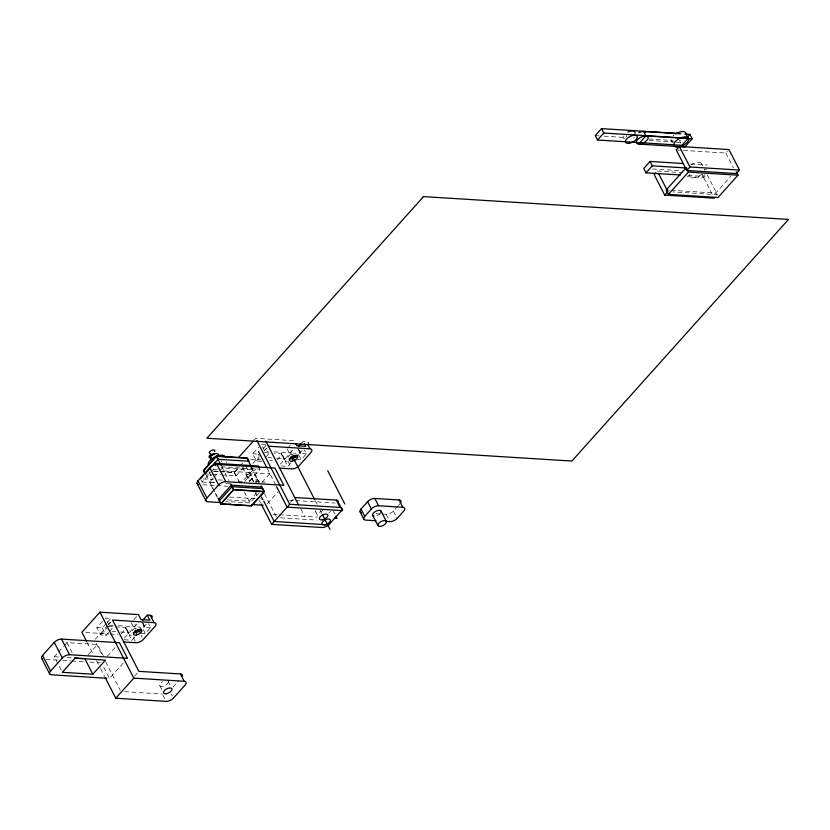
<?xml version="1.0" encoding="UTF-8"?>
<svg xmlns="http://www.w3.org/2000/svg" width="830" height="830" viewBox="0 0 830 830"><rect width="100%" height="100%" fill="white"/><g stroke="black" fill="none" stroke-linecap="round" stroke-linejoin="round"><path stroke-width="0.62" stroke-dasharray="4.15 3.11" d="M201.047 479.844L202.157 481.991L210.332 472.872M211.152 471.959L216.059 466.481M213.134 478.256L209.751 482.023L214.835 482.344M213.974 477.323L219.037 471.679M219.877 470.735L222.409 467.913L252.911 469.822L241.105 482.987M61.181 670.09L54.303 656.706L57.675 652.94M58.525 651.996L63.588 646.352M64.429 645.418L66.96 642.596L97.463 644.495L103.2 655.659M254.063 440.232L255.775 438.323L294.276 440.73M220.313 471.471L234.299 472.343L239.362 466.699M240.202 465.755L242.734 462.933M220.126 471.699L234.361 472.592L239.258 467.124M108.637 632.429L106.074 635.282L100.617 634.94L96.851 627.615L103.667 620M261.948 461.428L256.491 461.086L252.725 453.761L258.69 447.1M221.786 474.926L236.021 475.818L243.366 467.612M96.851 627.615L102.308 627.957L106.572 623.195M107.423 622.251L110.836 618.443L105.379 618.101L108.606 624.388M263.307 448.397L266.71 444.59M95.367 639.183L107.371 625.799M108.232 624.845L110.805 621.971M252.953 463.42L258.96 456.728M264.957 450.026L266.679 448.117M108.471 624.637L110.712 622.137M264.345 450.783L266.586 448.283M100.617 634.94L108.284 626.38M256.491 461.086L259.053 458.233M88.188 654.849L97.463 644.495M109.487 631.474L114.021 626.308M266.212 456.676L269.906 452.454M244.622 481.525L256.076 468.753M249.55 481.099L260.184 469.24L222.367 466.875M249.591 481.327L251.832 478.827L257.549 479.19L259.053 482.116M255.308 481.69L257.549 479.19M255.516 482.448L256.252 481.628L265.102 482.189M121.149 633.819L125.735 628.704A1.878 0.892 -27.2 0 0 125.413 627.459L115.712 626.847M133.817 619.688L136.867 616.285M277.033 459.965L281.609 454.85A1.878 0.892 -27.2 0 0 281.297 453.605L274.014 453.149M288.933 446.696L290.459 444.984M262.041 482.386L271.472 471.865M107.444 656.115L115.163 647.504M124.49 637.969L137.147 623.838M280.364 464.115L293.789 449.134M256.729 492.74L249.135 501.206L227.534 499.857M134.948 636.817L131.887 640.221L129.324 635.23L131.607 632.678M290.822 462.964L287.761 466.377L285.198 461.376L287.491 458.824M301.684 442.992L303.209 441.29L306.166 441.477A5.623 2.687 -27.2 0 1 308.179 442.961M259.427 492.429L249.996 502.949L225.625 501.424M143.507 627.262L146.848 623.548M299.381 453.408L301.954 450.545M140.778 633.259L145.323 633.539L150.552 627.708L148.508 623.735M296.652 459.405L301.197 459.685L306.426 453.854L304.382 449.881M123.193 663.118L109.477 678.421L103.169 666.158M267.488 503.488L277.78 492.014M134.585 676.139L138.88 671.356M290.469 502.285L294.754 497.502M172.982 687.053L178.844 680.507M328.856 513.199L330.537 511.332M382.36 514.061L386.189 514.31A5.623 2.687 -27.2 0 0 393.41 511.062L397.529 506.466M398.348 505.553L399.998 503.717M687.966 175.462L703.217 176.417L704.784 174.674M687.209 176.634L703.736 177.672L706.87 174.175L717.421 194.687L672.933 191.906M676.232 149.96L725.804 153.062L727.371 151.309M671.273 190.288L715.761 193.079L730.742 176.365M595.255 135.622L599.094 135.871M604.219 136.182L625.965 137.552M648.987 138.984L673.296 140.509M649.174 140.467L674.904 142.075M676.191 142.158L681.337 142.48M690.705 163.987L707.233 165.025M706.952 169.258L704.411 169.102A8.248 3.932 -27.2 0 1 704.577 170.306M652.66 169.009L680.621 170.752M657.298 171.073L682.716 172.661M666.189 189.977L670.007 190.215M265.621 444.517L261.253 444.247L265.019 451.572L268.298 451.779M274.336 451.852L289.089 452.765A1.878 0.892 -27.2 0 0 291.496 451.686L290.469 449.694M298.178 448.501L300.751 453.502L306.426 453.854M264.303 452.537L269.159 452.848M252.725 453.761L257.093 454.031M267.882 457.6L271.566 457.828M276.483 458.139L283.86 458.606A1.878 0.892 -27.2 0 1 284.182 459.851L281.609 454.85M250.484 459.208L260.796 459.851M269.823 460.411L272.396 460.577M285.198 461.376L287.17 461.501M281.391 465.972L287.761 466.377M223.955 470.921L269.958 473.806M213.964 471.077L219.047 471.388M213.663 471.295L218.84 471.627M204.969 473.878L211.432 474.283M212.729 474.366L220.49 474.843M203.018 478.931L213.103 479.564M218.145 479.875L223.187 480.186M238.314 481.141L242.101 481.369M202.157 481.991L216.018 482.863M226.113 483.496L229.889 483.724M202.821 484.741L215.696 485.55M216.983 485.633L227.7 486.307M289.421 500.2L294.484 500.511M295.75 500.594L335.113 503.053M229.516 497.066L255.08 498.664M260.195 498.975L262.747 499.141M228.437 503.063L231.01 503.229M375.99 513.666L381.095 513.988M272.997 514.32L278.071 514.642M279.337 514.714L317.34 517.09M280.519 517.816L317.019 520.099M118.462 625.696L133.215 626.619A1.878 0.892 -27.2 0 0 135.622 625.54L134.595 623.538M142.304 622.355L144.866 627.356L150.552 627.708M109.145 625.426L113.513 625.706M108.429 626.391L114.499 626.775M111.998 631.454L115.692 631.682M120.609 631.993L127.986 632.46A1.878 0.892 -27.2 0 1 128.297 633.705L125.735 628.704M85.687 632.502L108.792 633.944M110.079 634.027L117.808 634.504M129.324 635.23L131.296 635.355M124.23 639.743L131.887 640.221M54.303 656.706L60.663 657.101M67.012 657.495L72.096 657.817M46.086 659.342L57.675 660.068M62.821 660.389L70.55 660.877M71.837 660.95L83.425 661.676M89.858 662.081L100.16 662.724M124.645 691.67L162.4 694.036M298.001 449.04L300.118 453.18M284.483 458.917L281.92 453.917M128.608 632.771L126.046 627.771M725.804 153.062L733.419 167.878M701.692 163.759L702.782 165.865M715.761 193.079L716.892 195.268M702.087 174.217L703.217 176.417M703.736 177.672L712.524 194.77M679.697 140.903L680.828 143.102M671.159 140.446L672.248 142.553M393.41 511.062L397.176 518.387M386.189 514.31L389.955 521.634M308.034 442.421L309.217 444.704M333.235 510.99L334.853 514.133M299.402 450.244L300.429 452.246A1.878 0.892 -27.2 0 0 300.751 453.502M298.634 454.684L301.197 459.685M290.583 452.703L291.766 454.996M315.296 500.791L317.07 504.235M320.007 509.952L321.77 513.386M287.035 448.771L289.089 452.765M315.69 511.809L318.378 517.038M288.155 461.563L291.921 468.888M281.297 453.605L283.86 458.606M300.844 508.966L304.61 516.302M267.239 468.504L275.612 484.793M258.182 454.103L259.261 456.199M251.687 467.446L259.427 482.489M250.971 467.425L258.887 482.842M264.438 493.643L276.421 516.955M256.252 481.628L256.781 482.655M249.768 472.374L251.615 475.964A1.971 0.944 -27.2 0 1 249.291 478.039A1.971 0.944 -27.2 0 1 248.668 476.534A1.971 0.944 -27.2 0 1 251.625 475.984M245.607 465.796L253.793 481.711M261.377 496.485L263.131 499.899M261.626 497.336L262.82 499.639M251.832 478.827L253.337 481.763M246.261 474.148L248.108 477.738M242.443 467.508L249.457 481.151M255.298 492.522L257.051 495.935M259.385 500.48L260.558 502.752M234.299 472.343L239.03 481.566M244.362 491.931L250.878 504.609M234.361 472.592L236.021 475.818M221.776 466.688L229.038 480.819M208.942 471.814L210.789 475.403M206.162 475.04L217.45 496.994M211.09 485.27L212.781 488.569M215.043 492.968L216.734 496.267M143.009 623.102L144.555 626.1A1.878 0.892 -27.2 0 0 144.866 627.356M143.279 629.565L145.323 633.539M168.158 681.399L170.856 686.628M141.11 635.313L142.189 637.399M171.239 693.932L172.318 696.028M131.161 622.625L133.215 626.619M159.817 685.653L163.043 691.94M133.35 637.502L136.047 642.742M162.939 695.084L165.097 699.265M125.413 627.459L127.986 632.46M102.308 627.957L106.074 635.282M96.259 643.561L102.121 654.963M105.638 661.801L120.288 690.301M87.15 642.493L93.572 655.005M96.498 660.69L100.005 667.507M100.586 668.648L104.684 676.606M66.96 642.596L72.687 653.75M143.009 624.616L144.244 627.034M221.537 460.629A4.409 2.106 -27.2 0 1 221.392 461.656M226.652 461.854A9.379 4.472 -27.2 0 1 226.3 462.652M222.316 466.699A9.379 4.472 -27.2 0 1 221.195 467.404M217.574 469.023A9.379 4.472 -27.2 0 1 212.584 469.676M211.66 475.746A1.971 0.944 -27.2 0 1 211.38 474.169M210.301 472.073A1.971 0.944 -27.2 0 1 209.243 472.073M168.241 681.617A4.689 2.241 -27.2 0 1 164.838 685.601A4.689 2.241 -27.2 0 1 159.848 685.725A4.689 2.241 -27.2 0 1 162.566 681.752M132.281 630.821A4.689 2.241 -27.2 0 1 136.494 627.439A4.689 2.241 -27.2 0 1 140.602 627.771M135.3 628.746A1.878 0.892 -27.2 0 1 135.985 628.393M380.306 513.448A4.689 2.241 -27.2 0 1 375.72 516.032M292.212 454.425A1.878 0.892 -27.2 0 1 292.949 454.332M322.735 510.419A4.689 2.241 -27.2 0 1 317.589 512.598A4.689 2.241 -27.2 0 1 315.732 510.554M288.02 457.496A4.689 2.241 -27.2 0 1 291.299 454.052A4.689 2.241 -27.2 0 1 295.988 453.419M701.921 174.217A8.248 3.932 -27.2 0 1 692.884 177.911A8.248 3.932 -27.2 0 1 689.823 174.207M690.799 165.014A8.248 3.932 -27.2 0 1 699.151 162.369A8.248 3.932 -27.2 0 1 701.558 166.042M680.559 140.083A8.248 3.932 -27.2 0 1 679.5 140.602M672.414 141.536A8.248 3.932 -27.2 0 1 670.993 139.17M672.871 135.975A8.248 3.932 -27.2 0 1 674.064 134.906M633.975 138.029A6.567 3.133 -27.2 0 1 634.12 137.002M626.588 135.881A2.812 1.338 -27.2 0 0 626.629 136.286L626.422 135.871A2.812 1.338 -27.2 0 0 626.66 136.141M624.492 138.828A6.567 3.133 -27.2 0 1 623.34 136.047M247.444 474.449A1.971 0.944 -27.2 0 0 249.778 472.395A1.971 0.944 -27.2 0 0 246.821 472.944A1.971 0.944 -27.2 0 0 247.444 474.449"/><path stroke-width="1.25" d="M216.381 456.075L203.309 470.651L204.969 473.878L218.041 459.301L249.093 461.241L247.433 458.015L216.381 456.075L218.041 459.301M251.687 467.446L246.956 458.233L216.443 456.324L203.796 470.434L205.57 473.889M198.277 484.398A5.623 2.687 -27.2 0 1 198.017 480.746L209.751 467.664A5.623 2.687 -27.2 0 1 216.972 464.416L274.906 468.037L283.787 485.311L225.853 481.69A5.623 2.687 -27.2 0 0 218.622 484.938L206.888 498.021A5.623 2.687 -27.2 0 0 207.842 501.777L220.718 502.586M200.497 478.775L203.775 475.123M42.818 659.082A5.623 2.687 -27.2 0 1 42.569 655.43L54.292 642.337A5.623 2.687 -27.2 0 1 61.524 639.1L119.458 642.721L127.478 658.335L69.544 654.714A5.623 2.687 -27.2 0 0 62.323 657.962L50.589 671.045A5.623 2.687 -27.2 0 0 51.543 674.8L106.894 678.266M142.75 620.249L147.325 615.144L149.898 620.145L140.965 619.585L138.403 614.584L99.901 612.177L81.89 632.263L86.569 641.362M238.625 457.455L253.202 441.197M218.632 499.297L231.29 485.187L261.792 487.096M232.078 486.681L219.213 501.03L220.728 503.955L251.5 505.885L264.365 491.536L262.861 488.611L232.078 486.681L233.583 489.617L264.365 491.536M220.728 503.955L233.583 489.617M218 498.093L220.967 503.852L233.614 489.742L264.127 491.64L261.16 485.882M92.836 674.23L105.493 660.12L74.991 658.211L62.333 672.321L92.836 674.23L84.805 658.615M298.624 446.395L300.917 443.843M264.127 491.64L251.469 505.761L220.967 503.852M139.772 631.433L141.266 629.763M295.646 457.579L297.887 455.079M679.573 133.506L601.532 128.629L595.255 135.622L597.517 140.021L681.949 145.302L688.226 138.309L685.964 133.91M597.517 140.021L603.794 133.028L688.226 138.309M115.785 698.217L133.796 678.131L184.177 681.274A5.623 2.687 -27.2 0 1 185.132 685.03L173.397 698.123A5.623 2.687 -27.2 0 1 166.166 701.36L115.785 698.217L105.265 677.747M271.659 524.363L289.67 504.277L340.061 507.421A5.623 2.687 -27.2 0 1 341.006 511.176L329.271 524.269A5.623 2.687 -27.2 0 1 322.05 527.507L271.659 524.363L261.139 503.893M692.199 138.786L645.896 135.892L638.571 144.057L684.875 146.952L692.199 138.786L689.938 134.387L684.792 134.066M683.08 163.52L650.035 161.445L643.758 168.449L646.02 172.847L680.341 174.985M646.02 172.847L652.297 165.844L686.618 167.992M687.499 137.116L689.938 134.387M655.731 172.827L654.165 174.57L664.706 195.091L714.277 198.194M679.365 146.464L676.232 149.96L686.773 170.482L736.345 173.574L739.478 170.077L728.937 149.556L679.365 146.464L689.906 166.975L739.478 170.077M361.61 512.753A5.623 2.687 -27.2 0 1 361.019 509.039L367.607 501.683A5.623 2.687 -27.2 0 1 374.828 498.446L399.054 499.961A5.623 2.687 -27.2 0 1 400.869 502.409M375.928 520.752L365.729 520.12A5.623 2.687 -27.2 0 1 364.785 516.364L371.373 509.018A5.623 2.687 -27.2 0 1 378.594 505.771L402.82 507.286A5.623 2.687 -27.2 0 1 403.764 511.041L397.176 518.387A5.623 2.687 -27.2 0 1 389.955 521.634L386.126 521.396M664.706 195.091L667.849 191.595L658.47 173.356M686.773 170.482L689.906 166.975M688.423 172.09L686.171 167.702L666.189 189.977L668.451 194.376L688.423 172.09L737.995 175.192L736.303 171.893M737.995 175.192L718.023 197.467L668.451 194.376M680.932 133.827L643.634 131.493L645.896 135.892M268.391 446.208L309.932 448.802A5.623 2.687 -27.2 0 1 310.877 452.558L299.142 465.64A5.623 2.687 -27.2 0 1 291.921 468.888L279.337 468.099M294.754 497.502L336.295 500.096A5.623 2.687 -27.2 0 1 338.225 502.212M251.615 504.516L263.203 505.242M288.114 507.203L342.593 510.616L338.827 503.281M334.511 518.169L337.001 518.325L335.932 516.229M328.701 524.892L274.232 521.489L263.722 501.03M147.325 615.144L150.282 615.331A5.623 2.687 -27.2 0 1 152.284 617.126M123.452 641.953L136.047 642.742A5.623 2.687 -27.2 0 0 143.268 639.494L155.003 626.411A5.623 2.687 -27.2 0 0 154.048 622.656L112.517 620.062L138.88 671.356L180.411 673.95A5.623 2.687 -27.2 0 1 182.226 676.398M74.638 657.972L82.263 658.449M650.035 161.445L652.297 165.844M601.532 128.629L603.794 133.028M399.054 499.961L402.82 507.286M374.828 498.446L378.594 505.771M381.074 511.114L386.334 521.354A4.689 2.241 -27.2 0 1 380.939 526.282A4.689 2.241 -27.2 0 1 379.217 522.807A4.689 2.241 -27.2 0 1 386.334 521.354M367.607 501.683L371.373 509.018M372.722 515.368L377.982 525.608M361.019 509.039L364.785 516.364M360.096 511.851L363.862 519.175M327.715 470.714L344.803 503.955M307.774 444.61L309.932 448.802M336.295 500.096L340.061 507.421M304.237 443.293L305.772 446.291L296.839 445.731L295.812 443.728M293.467 455.328L294.494 457.33M292.347 456.137L314.715 499.65M322.362 514.538L330.008 529.426M291.06 456.417L292.596 459.415M265.797 441.155L298.52 504.827M256.947 440.595L289.67 504.277M258.472 451.447L266.648 467.363M276.577 486.681L287.097 507.14M259.634 468.162L258.535 466.014L214.41 463.254L215.51 465.412M216.443 456.324L221.185 465.537M230.657 483.973L233.614 489.742M216.972 464.416L225.853 481.69M209.751 467.664L218.622 484.938M198.017 480.746L206.888 498.021M197.094 483.558L205.965 500.832M150.282 615.331L154.048 622.656M180.411 673.95L184.177 681.274M137.583 629.182L139.129 632.18M135.176 630.271L136.722 633.269M99.901 612.177L133.796 678.131M61.524 639.1L69.544 654.714M54.292 642.337L62.323 657.962M42.569 655.43L50.589 671.045M41.635 658.242L49.665 673.856M210.405 453.668A2.998 1.432 -27.2 0 1 209.782 451.8A2.998 1.432 -27.2 0 1 213.424 449.933A2.998 1.432 -27.2 0 1 214.565 451.541M211.194 457.849A2.812 1.338 -27.2 0 1 210.021 455.909A2.812 1.338 -27.2 0 1 214.296 454.684M211.318 457.32A2.812 1.338 -27.2 0 1 209.139 456.666A2.812 1.338 -27.2 0 1 211.38 454.394A2.812 1.338 -27.2 0 1 214.202 454.394M211.287 458.907A4.409 2.106 -27.2 0 1 211.36 455.877A4.409 2.106 -27.2 0 1 216.599 453.522A4.409 2.106 -27.2 0 1 218.02 455.877M208.704 465.64A9.379 4.472 -27.2 0 1 214.462 457.123A9.379 4.472 -27.2 0 1 225.189 456.832M140.654 628.756A4.689 2.241 -27.2 0 1 137.583 631.827A4.689 2.241 -27.2 0 1 133.205 632.719M373.988 516.125A4.689 2.241 -27.2 0 1 373.407 513.127A4.689 2.241 -27.2 0 1 378.957 510.326A4.689 2.241 -27.2 0 1 380.887 512.639M296.435 455.172A4.689 2.241 -27.2 0 1 289.224 458.907M675.464 133.921A8.248 3.932 -27.2 0 1 683.121 131.576A8.248 3.932 -27.2 0 1 685.985 134.585M638.768 132.675A6.567 3.133 -27.2 0 1 645.761 132.489M627.874 132.001A6.567 3.133 -27.2 0 1 635.023 133.205M423.518 196.606L206.867 438.23L571.86 461.055L788.5 219.421L423.518 196.606M136.4 635.033A4.689 2.241 -27.2 0 0 141.806 630.105A4.689 2.241 -27.2 0 0 134.678 631.568A4.689 2.241 -27.2 0 0 136.4 635.033M166.529 693.652A4.689 2.241 -27.2 0 0 171.924 688.724A4.689 2.241 -27.2 0 0 164.807 690.187A4.689 2.241 -27.2 0 0 166.529 693.652M292.274 461.179A4.689 2.241 -27.2 0 0 297.68 456.251A4.689 2.241 -27.2 0 0 290.552 457.714A4.689 2.241 -27.2 0 0 292.274 461.179M322.403 519.798A4.689 2.241 -27.2 0 0 327.808 514.87A4.689 2.241 -27.2 0 0 320.681 516.333A4.689 2.241 -27.2 0 0 322.403 519.798M324.81 524.778A4.689 2.241 -27.2 0 0 330.382 519.881A4.689 2.241 -27.2 0 0 323.327 521.188A4.689 2.241 -27.2 0 0 324.81 524.778M678.847 146.962A8.248 3.932 -27.2 0 0 688.63 138.351A8.248 3.932 -27.2 0 0 676.222 140.654A8.248 3.932 -27.2 0 0 678.847 146.962M640.335 143.932A6.567 3.133 -27.2 0 0 648.126 137.085A6.567 3.133 -27.2 0 0 638.249 138.911A6.567 3.133 -27.2 0 0 640.335 143.932M629.441 143.248A6.567 3.133 -27.2 0 0 637.233 136.4A6.567 3.133 -27.2 0 0 627.356 138.226A6.567 3.133 -27.2 0 0 629.441 143.248"/></g></svg>
